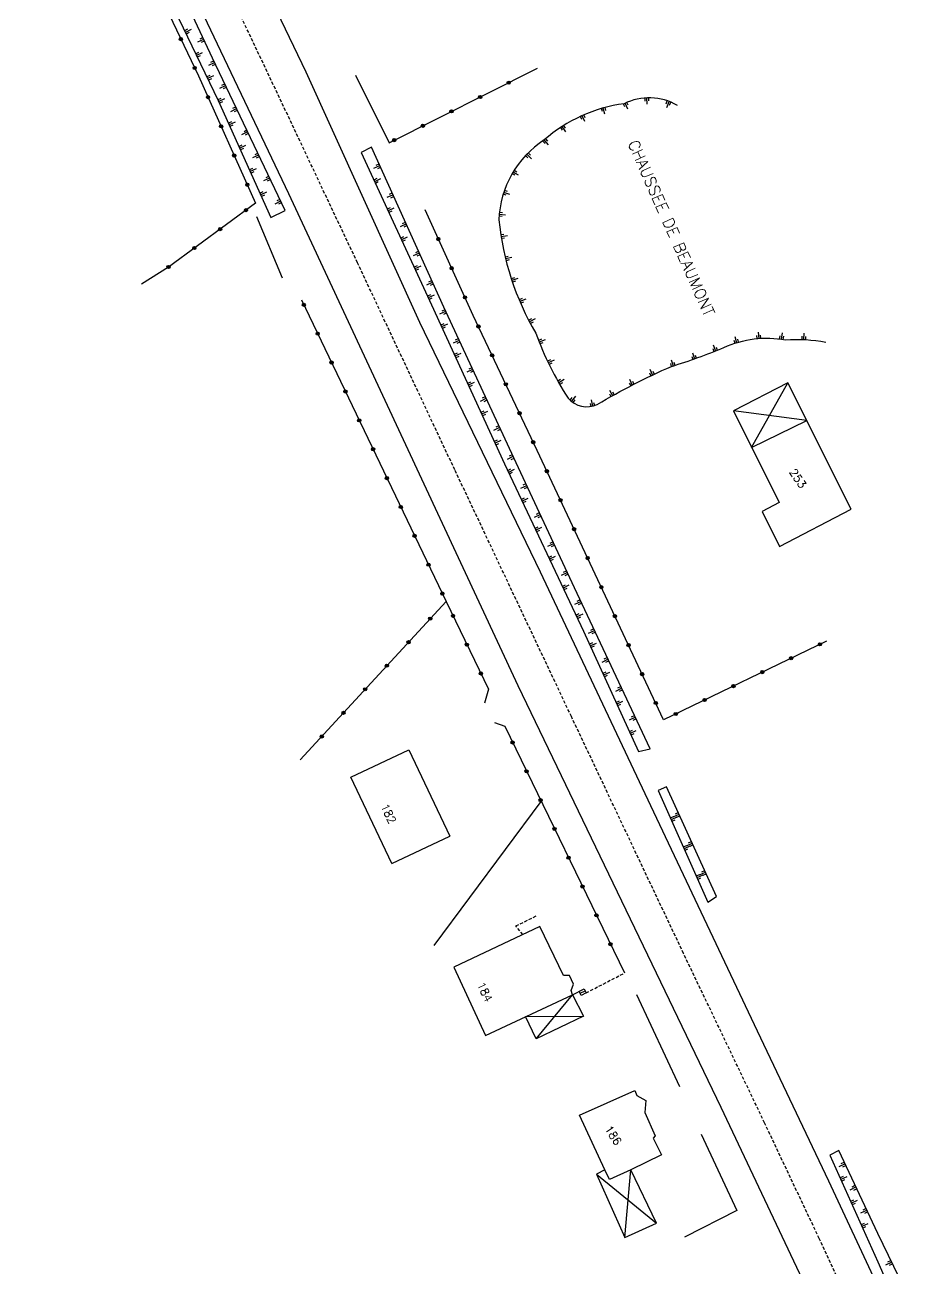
# Model space of a CAD drawing. Header units: millimetres. Extents: x 123000 to 124000, y 124000 to 125000.
# Drawn here: x 123366.8 to 123505.8, y 124506.6 to 124700.8 of the extents above; entities that cross this region are included whole.
import ezdxf
from ezdxf.enums import TextEntityAlignment as Align

# ---------------------------------------------------------------- set-up
doc = ezdxf.new("R2010")
doc.units = ezdxf.units.MM
doc.linetypes.add('DASHED', pattern=[0.75, 0.5, -0.25])
for name, color, linetype in [('w0001', 6, 'DASHED'), ('w0008', 7, 'CONTINUOUS'), ('w0100', 7, 'CONTINUOUS'), ('w0112', 1, 'DASHED'), ('W0211', 2, 'CONTINUOUS'), ('W0310', 3, 'CONTINUOUS'), ('w0322', 7, 'CONTINUOUS'), ('w0989', 7, 'CONTINUOUS'), ('w0991', 7, 'CONTINUOUS')]:
    doc.layers.add(name, color=color, linetype=linetype)
doc.styles.get("Standard").update_dxf_attribs({"font": 'romans.shx', "width": 0.85})

msp = doc.modelspace()

# ---------------------------------------------------------------- linework, layer by layer
at = {"layer": 'w0001'}
msp.add_lwpolyline([(123496.12, 124500), (123490.86, 124511.25), (123482.34, 124529.3), (123469.68, 124555.76), (123452.17, 124592.75), (123433.96, 124631.29), (123418.77, 124663.61), (123399.25, 124704.9), (123383.13, 124738.75), (123377.77, 124750)], dxfattribs=at)
at = {"layer": 'w0008'}
for points in [[(123490.53, 124500), (123475.56, 124531.73), (123443.88, 124597.56), (123408.04, 124674.36), (123372.01, 124750)], [(123383.54, 124750), (123410.68, 124693.44), (123428.46, 124654.35), (123447.27, 124615.35), (123464.53, 124578.85), (123481.17, 124543.7), (123492.3, 124520.27), (123500, 124503.79)]]:
    msp.add_lwpolyline(points, dxfattribs=at)
at = {"layer": 'w0100'}
for points in [[(123495.86, 124625.16), (123485.97, 124644.86), (123477.46, 124640.48), (123484.59, 124626.17), (123481.97, 124624.79), (123484.66, 124619.34), (123495.86, 124625.16)], [(123480.3, 124634.79), (123485.97, 124644.86)], [(123480.3, 124634.79), (123488.92, 124638.97), (123477.46, 124640.48)], [(123417.74, 124583.3), (123426.77, 124587.59)], [(123426.77, 124587.59), (123433.17, 124574.11)], [(123424.14, 124569.82), (123417.74, 124583.3)], [(123424.14, 124569.82), (123433.17, 124574.11)], [(123452.35, 124549.33), (123452.11, 124549.98), (123452.52, 124550.97), (123451.88, 124552.33), (123450.93, 124552.33), (123447.23, 124559.97), (123433.8, 124553.62), (123438.75, 124542.98), (123452.35, 124549.33), (123454.05, 124545.98), (123446.64, 124542.45), (123445.02, 124545.91), (123454.05, 124545.98)], [(123446.64, 124542.45), (123452.35, 124549.33), (123454.18, 124550.23), (123454.47, 124549.62), (123453.71, 124549.22), (123453.37, 124549.83)], [(123453.51, 124549.58), (123454.31, 124549.95)], [(123457.37, 124521.97), (123453.43, 124530.5), (123462.08, 124534.39), (123462.4, 124533.59), (123463.78, 124532.79), (123463.62, 124530.93), (123465.25, 124527.28), (123464.93, 124526.93), (123466.23, 124524.35), (123461.47, 124521.97)], [(123460.53, 124511.43), (123465.48, 124513.64), (123461.47, 124521.97), (123458.11, 124520.46), (123457.37, 124521.97), (123456.09, 124521.33), (123460.53, 124511.43), (123461.47, 124521.97)], [(123456.09, 124521.33), (123465.48, 124513.64)]]:
    msp.add_lwpolyline(points, dxfattribs=at)
at = {"layer": 'w0112'}
for points in [[(123444.59, 124558.72), (123443.51, 124560.06), (123446.86, 124561.73)], [(123454.47, 124549.62), (123460.45, 124552.72)]]:
    msp.add_lwpolyline(points, dxfattribs=at)
at = {"layer": 'W0211'}
for p, q in [((123392.23, 124700.07), (123391.77, 124699.85)), ((123392.8, 124700.02), (123391.9, 124699.59)), ((123392.48, 124699.55), (123392.03, 124699.33)), ((123393.85, 124698.09), (123394.76, 124698.52)), ((123394.18, 124698.57), (123394.63, 124698.78)), ((123394.43, 124698.04), (123394.88, 124698.26)), ((123393.96, 124696.47), (123393.51, 124696.25)), ((123394.54, 124696.42), (123393.63, 124695.99)), ((123394.21, 124695.95), (123393.76, 124695.73)), ((123395.55, 124694.47), (123396.46, 124694.9)), ((123395.88, 124694.95), (123396.33, 124695.16)), ((123396.13, 124694.43), (123396.58, 124694.64)), ((123395.69, 124692.87), (123395.24, 124692.65)), ((123396.27, 124692.82), (123395.37, 124692.39)), ((123395.95, 124692.35), (123395.49, 124692.13)), ((123397.28, 124690.87), (123398.18, 124691.3)), ((123397.6, 124691.34), (123398.06, 124691.56)), ((123397.85, 124690.82), (123398.3, 124691.04)), ((123397.44, 124689.26), (123396.98, 124689.05)), ((123398.01, 124689.2), (123397.1, 124688.79)), ((123397.67, 124688.73), (123397.22, 124688.53)), ((123461, 124687.62), (123460.57, 124688.53)), ((123461.05, 124688.2), (123460.83, 124688.65)), ((123463.69, 124688.86), (123463.67, 124689.36)), ((123464, 124688.37), (123463.96, 124689.37)), ((123464.27, 124688.89), (123464.25, 124689.38)), ((123466.96, 124688.45), (123467.14, 124688.92)), ((123467.06, 124687.88), (123467.41, 124688.82)), ((123467.5, 124688.25), (123467.68, 124688.72)), ((123399, 124687.26), (123399.9, 124687.69)), ((123399.33, 124687.74), (123399.78, 124687.95)), ((123399.58, 124687.22), (123400.03, 124687.43)), ((123454.25, 124685.67), (123453.84, 124686.58)), ((123454.31, 124686.24), (123454.1, 124686.7)), ((123457, 124687.22), (123456.87, 124687.7)), ((123457.41, 124686.81), (123457.14, 124687.78)), ((123457.56, 124687.37), (123457.42, 124687.85)), ((123460.53, 124687.95), (123460.31, 124688.4)), ((123399.08, 124685.61), (123398.62, 124685.41)), ((123399.65, 124685.56), (123398.74, 124685.15)), ((123399.32, 124685.09), (123398.86, 124684.88)), ((123450.78, 124684.33), (123450.51, 124684.75)), ((123451.29, 124684.07), (123450.75, 124684.91)), ((123451.26, 124684.64), (123450.99, 124685.06)), ((123453.78, 124686.01), (123453.58, 124686.46)), ((123400.72, 124683.66), (123401.63, 124684.09)), ((123401.05, 124684.13), (123401.5, 124684.35)), ((123401.3, 124683.61), (123401.75, 124683.83)), ((123448.6, 124682.04), (123447.94, 124682.79)), ((123448.49, 124682.61), (123448.16, 124682.98)), ((123400.72, 124681.97), (123400.27, 124681.77)), ((123401.3, 124681.91), (123400.38, 124681.5)), ((123400.96, 124681.45), (123400.5, 124681.24)), ((123402.77, 124680.53), (123403.22, 124680.74)), ((123445.78, 124680.43), (123445.43, 124680.78)), ((123448.05, 124682.23), (123447.72, 124682.6)), ((123402.45, 124680.05), (123403.35, 124680.48)), ((123403.02, 124680.01), (123403.47, 124680.22)), ((123421.34, 124678.39), (123422.25, 124678.81)), ((123421.68, 124678.86), (123422.13, 124679.07)), ((123445.38, 124680.01), (123445.02, 124680.36)), ((123445.94, 124679.87), (123445.22, 124680.57)), ((123402.36, 124678.33), (123401.91, 124678.12)), ((123402.94, 124678.27), (123402.03, 124677.86)), ((123402.6, 124677.8), (123402.15, 124677.6)), ((123404.17, 124676.45), (123405.07, 124676.88)), ((123404.5, 124676.92), (123404.95, 124677.14)), ((123421.92, 124678.34), (123422.37, 124678.54)), ((123443.36, 124677.29), (123442.93, 124677.54)), ((123443.93, 124677.27), (123443.08, 124677.79)), ((123443.66, 124677.78), (123443.23, 124678.04)), ((123404.74, 124676.4), (123405.2, 124676.62)), ((123421.78, 124676.75), (123421.32, 124676.54)), ((123422.35, 124676.7), (123421.44, 124676.28)), ((123422.02, 124676.23), (123421.57, 124676.02)), ((123404.01, 124674.69), (123403.55, 124674.48)), ((123404.58, 124674.63), (123403.67, 124674.22)), ((123404.24, 124674.16), (123403.79, 124673.96)), ((123405.89, 124672.84), (123406.79, 124673.27)), ((123406.22, 124673.32), (123406.67, 124673.53)), ((123406.47, 124672.8), (123406.92, 124673.01)), ((123423.4, 124673.84), (123424.31, 124674.25)), ((123423.74, 124674.31), (123424.19, 124674.52)), ((123423.98, 124673.78), (123424.43, 124673.99)), ((123442, 124674.17), (123441.52, 124674.33)), ((123442.56, 124674.29), (123441.61, 124674.6)), ((123442.18, 124674.72), (123441.7, 124674.88)), ((123423.87, 124672.22), (123423.42, 124672.01)), ((123424.45, 124672.16), (123423.54, 124671.74)), ((123424.11, 124671.69), (123423.66, 124671.48)), ((123441.9, 124671.07), (123440.9, 124671.16)), ((123441.43, 124671.41), (123440.93, 124671.45)), ((123425.46, 124669.29), (123426.37, 124669.7)), ((123425.8, 124669.76), (123426.25, 124669.96)), ((123426.04, 124669.23), (123426.49, 124669.44)), ((123441.38, 124670.83), (123440.88, 124670.88)), ((123425.97, 124667.68), (123425.51, 124667.47)), ((123426.54, 124667.63), (123425.63, 124667.21)), ((123426.21, 124667.16), (123425.76, 124666.95)), ((123441.64, 124668.04), (123441.15, 124667.96)), ((123442.18, 124667.83), (123441.2, 124667.67)), ((123441.73, 124667.47), (123441.24, 124667.39)), ((123427.86, 124665.21), (123428.31, 124665.41)), ((123427.52, 124664.74), (123428.43, 124665.15)), ((123428.1, 124664.68), (123428.55, 124664.89)), ((123442.31, 124664.62), (123441.83, 124664.5)), ((123442.87, 124664.46), (123441.9, 124664.22)), ((123442.45, 124664.06), (123441.96, 124663.94)), ((123428.06, 124663.14), (123427.61, 124662.93)), ((123428.64, 124663.09), (123427.73, 124662.67)), ((123428.3, 124662.62), (123427.85, 124662.41)), ((123429.58, 124660.18), (123430.49, 124660.6)), ((123429.92, 124660.65), (123430.37, 124660.86)), ((123430.16, 124660.13), (123430.61, 124660.33)), ((123443.26, 124661.28), (123442.78, 124661.12)), ((123443.82, 124661.16), (123442.87, 124660.85)), ((123443.44, 124660.73), (123442.96, 124660.57)), ((123430.16, 124658.61), (123429.7, 124658.4)), ((123430.73, 124658.56), (123429.82, 124658.14)), ((123430.4, 124658.08), (123429.94, 124657.87)), ((123444.47, 124658.02), (123444.01, 124657.82)), ((123445.04, 124657.95), (123444.12, 124657.56)), ((123444.7, 124657.49), (123444.24, 124657.29)), ((123431.65, 124655.63), (123432.56, 124656.05)), ((123431.98, 124656.1), (123432.44, 124656.31)), ((123432.23, 124655.57), (123432.68, 124655.79)), ((123432.24, 124654.07), (123431.79, 124653.86)), ((123432.82, 124654.01), (123431.91, 124653.6)), ((123432.48, 124653.54), (123432.03, 124653.33)), ((123445.94, 124654.87), (123445.5, 124654.64)), ((123446.52, 124654.85), (123445.64, 124654.38)), ((123446.21, 124654.36), (123445.77, 124654.13)), ((123434.09, 124651.57), (123434.54, 124651.78)), ((123447.51, 124651.67), (123447.04, 124651.49)), ((123477.66, 124652.09), (123477.96, 124651.13)), ((123478.09, 124651.69), (123478.23, 124651.22)), ((123481.08, 124652.27), (123481.12, 124651.77)), ((123481.32, 124652.79), (123481.41, 124651.79)), ((123481.65, 124652.32), (123481.69, 124651.82)), ((123484.7, 124652.23), (123484.63, 124651.73)), ((123485.05, 124652.68), (123484.91, 124651.69)), ((123485.27, 124652.15), (123485.2, 124651.65)), ((123488.16, 124652.15), (123488.13, 124651.65)), ((123488.47, 124652.63), (123488.42, 124651.63)), ((123488.73, 124652.12), (123488.71, 124651.62)), ((123433.76, 124651.1), (123434.67, 124651.52)), ((123434.33, 124651.04), (123434.79, 124651.26)), ((123448.08, 124651.59), (123447.15, 124651.22)), ((123447.72, 124651.13), (123447.26, 124650.95)), ((123474.23, 124650.21), (123474.41, 124649.75)), ((123474.32, 124650.78), (123474.68, 124649.85)), ((123474.77, 124650.42), (123474.95, 124649.96)), ((123477.53, 124651.52), (123477.68, 124651.05)), ((123434.32, 124649.52), (123433.87, 124649.32)), ((123434.9, 124649.47), (123433.99, 124649.05)), ((123434.57, 124649), (123434.11, 124648.79)), ((123448.88, 124648.47), (123448.43, 124648.26)), ((123449.46, 124648.43), (123448.55, 124648)), ((123449.13, 124647.95), (123448.68, 124647.74)), ((123467.62, 124647.91), (123467.77, 124647.43)), ((123467.75, 124648.48), (123468.05, 124647.52)), ((123468.18, 124648.08), (123468.32, 124647.61)), ((123470.95, 124649), (123471.11, 124648.53)), ((123471.06, 124649.57), (123471.39, 124648.62)), ((123471.49, 124649.19), (123471.66, 124648.72)), ((123435.87, 124646.57), (123436.77, 124646.99)), ((123436.2, 124647.04), (123436.65, 124647.25)), ((123436.44, 124646.51), (123436.89, 124646.73)), ((123464.36, 124646.42), (123464.57, 124645.97)), ((123464.41, 124646.99), (123464.84, 124646.09)), ((123464.88, 124646.67), (123465.1, 124646.21)), ((123436.41, 124644.98), (123435.95, 124644.77)), ((123436.98, 124644.93), (123436.07, 124644.51)), ((123436.65, 124644.46), (123436.19, 124644.25)), ((123450.48, 124645.38), (123450.05, 124645.13)), ((123451.06, 124645.38), (123450.19, 124644.88)), ((123450.77, 124644.88), (123450.33, 124644.63)), ((123461.2, 124644.84), (123461.43, 124644.4)), ((123461.22, 124645.42), (123461.68, 124644.53)), ((123461.71, 124645.11), (123461.94, 124644.66)), ((123437.97, 124642.03), (123438.88, 124642.46)), ((123438.31, 124642.51), (123438.76, 124642.72)), ((123438.55, 124641.98), (123439, 124642.2)), ((123452.25, 124642.56), (123451.94, 124642.17)), ((123452.79, 124642.77), (123452.16, 124641.99)), ((123452.7, 124642.2), (123452.39, 124641.81)), ((123455.24, 124642.22), (123455.48, 124641.24)), ((123458.09, 124643.16), (123458.33, 124642.72)), ((123458.1, 124643.74), (123458.58, 124642.87)), ((123458.59, 124643.44), (123458.84, 124643.01)), ((123438.49, 124640.44), (123438.03, 124640.23)), ((123439.06, 124640.39), (123438.15, 124639.97)), ((123455.08, 124641.66), (123455.19, 124641.18)), ((123455.64, 124641.8), (123455.76, 124641.31)), ((123438.73, 124639.92), (123438.27, 124639.71)), ((123440.41, 124637.98), (123440.87, 124638.19)), ((123440.08, 124637.5), (123440.99, 124637.93)), ((123440.66, 124637.45), (123441.11, 124637.66)), ((123440.57, 124635.9), (123440.11, 124635.69)), ((123441.14, 124635.84), (123440.24, 124635.43)), ((123440.81, 124635.37), (123440.36, 124635.16)), ((123442.19, 124632.97), (123443.09, 124633.4)), ((123442.52, 124633.45), (123442.97, 124633.66)), ((123442.76, 124632.92), (123443.22, 124633.13)), ((123442.66, 124631.37), (123442.21, 124631.15)), ((123443.24, 124631.32), (123442.33, 124630.89)), ((123442.91, 124630.85), (123442.46, 124630.63)), ((123444.29, 124628.44), (123445.2, 124628.86)), ((123444.62, 124628.92), (123445.08, 124629.13)), ((123444.87, 124628.39), (123445.32, 124628.6)), ((123444.8, 124626.85), (123444.35, 124626.64)), ((123445.38, 124626.8), (123444.47, 124626.38)), ((123445.05, 124626.33), (123444.6, 124626.12)), ((123446.73, 124624.38), (123447.18, 124624.6)), ((123446.4, 124623.91), (123447.3, 124624.33)), ((123446.97, 124623.86), (123447.43, 124624.07)), ((123446.94, 124622.34), (123446.49, 124622.12)), ((123447.51, 124622.29), (123446.61, 124621.86)), ((123447.19, 124621.81), (123446.73, 124621.6)), ((123448.5, 124619.38), (123449.41, 124619.8)), ((123448.83, 124619.85), (123449.29, 124620.06)), ((123449.08, 124619.33), (123449.53, 124619.54)), ((123449.08, 124617.82), (123448.62, 124617.61)), ((123449.65, 124617.77), (123448.75, 124617.35)), ((123449.32, 124617.3), (123448.87, 124617.08)), ((123450.61, 124614.85), (123451.51, 124615.27)), ((123450.94, 124615.32), (123451.39, 124615.53)), ((123451.18, 124614.8), (123451.63, 124615.01)), ((123451.21, 124613.3), (123450.76, 124613.09)), ((123451.79, 124613.26), (123450.89, 124612.83)), ((123451.46, 124612.78), (123451.01, 124612.57)), ((123453.05, 124610.79), (123453.5, 124611)), ((123452.72, 124610.32), (123453.63, 124610.74)), ((123453.3, 124610.27), (123453.75, 124610.48)), ((123453.35, 124608.79), (123452.9, 124608.57)), ((123453.93, 124608.74), (123453.02, 124608.31)), ((123453.6, 124608.27), (123453.15, 124608.05)), ((123454.85, 124605.8), (123455.75, 124606.22)), ((123455.18, 124606.27), (123455.63, 124606.48)), ((123455.42, 124605.75), (123455.88, 124605.96)), ((123455.46, 124604.25), (123455.01, 124604.04)), ((123456.04, 124604.19), (123455.13, 124603.78)), ((123455.7, 124603.73), (123455.25, 124603.52)), ((123456.97, 124601.27), (123457.88, 124601.7)), ((123457.3, 124601.75), (123457.76, 124601.96)), ((123457.55, 124601.23), (123458, 124601.44)), ((123457.53, 124599.7), (123457.07, 124599.5)), ((123458.1, 124599.65), (123457.19, 124599.23)), ((123457.77, 124599.18), (123457.31, 124598.97)), ((123459.43, 124597.23), (123459.88, 124597.44)), ((123459.1, 124596.75), (123460, 124597.18)), ((123459.67, 124596.7), (123460.13, 124596.92)), ((123459.6, 124595.15), (123459.14, 124594.95)), ((123460.17, 124595.1), (123459.26, 124594.68)), ((123459.83, 124594.63), (123459.38, 124594.42)), ((123461.22, 124592.23), (123462.13, 124592.66)), ((123461.55, 124592.7), (123462.01, 124592.92)), ((123461.8, 124592.18), (123462.25, 124592.39)), ((123461.66, 124590.6), (123461.21, 124590.4)), ((123462.24, 124590.55), (123461.33, 124590.13)), ((123461.9, 124590.08), (123461.45, 124589.87)), ((123468.06, 124577.12), (123467.61, 124576.92)), ((123468.64, 124577.06), (123467.73, 124576.66)), ((123468.3, 124576.6), (123467.84, 124576.39)), ((123468.06, 124577.09), (123468.97, 124577.5)), ((123468.4, 124577.56), (123468.85, 124577.77)), ((123468.64, 124577.03), (123469.09, 124577.24)), ((123470.09, 124572.58), (123469.63, 124572.38)), ((123470.66, 124572.52), (123469.75, 124572.11)), ((123470.32, 124572.05), (123469.87, 124571.85)), ((123470.12, 124572.56), (123471.03, 124572.98)), ((123470.46, 124573.03), (123470.92, 124573.24)), ((123470.7, 124572.51), (123471.15, 124572.72)), ((123472.19, 124568.04), (123473.1, 124568.45)), ((123472.52, 124568.51), (123472.98, 124568.71)), ((123472.76, 124567.98), (123473.22, 124568.19)), ((123472.11, 124568.04), (123471.66, 124567.83)), ((123472.69, 124567.98), (123471.77, 124567.57)), ((123472.35, 124567.51), (123471.89, 124567.31)), ((123493.97, 124522.51), (123494.87, 124522.94)), ((123494.3, 124522.98), (123494.75, 124523.2)), ((123494.54, 124522.46), (123495, 124522.67)), ((123494.59, 124520.93), (123494.13, 124520.72)), ((123495.16, 124520.87), (123494.25, 124520.46)), ((123494.82, 124520.4), (123494.37, 124520.2)), ((123495.67, 124518.88), (123496.58, 124519.31)), ((123496, 124519.35), (123496.46, 124519.57)), ((123496.25, 124518.83), (123496.7, 124519.04)), ((123496.23, 124517.27), (123495.77, 124517.06)), ((123496.8, 124517.21), (123495.89, 124516.8)), ((123496.46, 124516.74), (123496.01, 124516.54)), ((123497.71, 124515.72), (123498.16, 124515.94)), ((123497.38, 124515.25), (123498.29, 124515.67)), ((123497.96, 124515.2), (123498.41, 124515.41)), ((123497.87, 124513.61), (123497.41, 124513.4)), ((123498.45, 124513.55), (123497.53, 124513.14)), ((123498.11, 124513.08), (123497.65, 124512.88)), ((123501.27, 124507.13), (123502.17, 124507.56)), ((123501.59, 124507.61), (123502.04, 124507.82)), ((123501.84, 124507.09), (123502.29, 124507.3))]:
    msp.add_line(p, q, dxfattribs=at)
for points in [[(123367.65, 124750), (123385.34, 124713.2), (123397.01, 124688.98), (123405.25, 124670.71), (123407.5, 124671.79), (123396.14, 124695.56), (123386.43, 124716.28), (123369.96, 124750)], [(123464.45, 124587.71), (123452.63, 124612.86), (123443.56, 124632.4), (123432.25, 124656.7), (123420.95, 124681.68), (123419.34, 124680.84), (123430.32, 124657.06), (123441.7, 124632.23), (123454.08, 124606.09), (123462.62, 124587.3), (123464.45, 124587.71)], [(123465.7, 124581.2), (123473.46, 124563.79), (123474.84, 124564.64), (123467.01, 124581.81), (123465.7, 124581.2)], [(123500, 124512.03), (123493.91, 124524.99), (123492.53, 124524.3), (123500, 124507.64)], [(123505.84, 124500), (123500, 124512.03)], [(123500, 124507.64), (123503.35, 124500)]]:
    msp.add_lwpolyline(points, dxfattribs=at)
msp.add_lwpolyline([(123468.72, 124688.19, 0.25441), (123460.4, 124688.44, 0.148381), (123447.93, 124682.79, 0.245332), (123440.85, 124670.33, 0.109202), (123446.63, 124652.61, 0.058336), (123451.64, 124642.5, 0.340262), (123456.21, 124641.5, -0.030028), (123467.79, 124647.44, 0.023775), (123475.98, 124650.38, -0.154071), (123485.59, 124651.58, -0.069659), (123491.91, 124651.21, 0.535454)], format="xyb", dxfattribs=at)
at = {"layer": 'W0310'}
for points in [[(123418.44, 124692.93), (123423.7, 124682.36)], [(123403.02, 124670.82), (123407.01, 124661.24)], [(123430.72, 124556.99), (123447.46, 124579.49)], [(123462.31, 124549.34), (123469.06, 124534.98)], [(123472.44, 124527.58), (123477.99, 124515.62), (123469.82, 124511.48)]]:
    msp.add_lwpolyline(points, dxfattribs=at)
at = {"layer": 'w0322'}
for points in [[(123366.83, 124750), (123369.01, 124745.52), (123371.23, 124740.86), (123377.38, 124727.47), (123393.94, 124692.78), (123402.86, 124672.92), (123389.24, 124662.94), (123385.03, 124660.3)], [(123423.7, 124682.36), (123446.85, 124693.99)], [(123491.98, 124604.52), (123466.56, 124592.25), (123446.83, 124634.28), (123436.85, 124655.37), (123429.33, 124671.86)], [(123410.01, 124657.85), (123432.59, 124610.73), (123409.81, 124585.98)], [(123432.59, 124610.73), (123439.22, 124597.02), (123438.59, 124594.85)], [(123440.14, 124591.83), (123441.76, 124591.24), (123460.45, 124552.72)]]:
    msp.add_lwpolyline(points, dxfattribs=at)
for centre, radius in [((123391.19, 124698.54), 0.25), ((123391.19, 124698.54), 0.15), ((123393.35, 124694.03), 0.25), ((123393.35, 124694.03), 0.15), ((123442.38, 124691.74), 0.25), ((123442.38, 124691.74), 0.15), ((123395.42, 124689.48), 0.25), ((123395.42, 124689.48), 0.15), ((123437.91, 124689.5), 0.25), ((123437.91, 124689.5), 0.15), ((123433.44, 124687.26), 0.25), ((123433.44, 124687.26), 0.15), ((123397.47, 124684.92), 0.25), ((123397.47, 124684.92), 0.15), ((123428.98, 124685.01), 0.25), ((123428.98, 124685.01), 0.15), ((123424.51, 124682.77), 0.25), ((123424.51, 124682.77), 0.15), ((123399.52, 124680.36), 0.25), ((123399.52, 124680.36), 0.15), ((123401.57, 124675.8), 0.25), ((123401.57, 124675.8), 0.15), ((123401.37, 124671.83), 0.25), ((123401.37, 124671.83), 0.15), ((123397.33, 124668.87), 0.25), ((123397.33, 124668.87), 0.15), ((123431.4, 124667.31), 0.25), ((123431.4, 124667.31), 0.15), ((123393.3, 124665.92), 0.25), ((123393.3, 124665.92), 0.15), ((123389.27, 124662.96), 0.25), ((123389.27, 124662.96), 0.15), ((123433.48, 124662.76), 0.25), ((123433.48, 124662.76), 0.15), ((123435.55, 124658.21), 0.25), ((123435.55, 124658.21), 0.15), ((123410.39, 124657.05), 0.25), ((123410.39, 124657.05), 0.15), ((123437.65, 124653.68), 0.25), ((123437.65, 124653.68), 0.15), ((123412.56, 124652.54), 0.25), ((123412.56, 124652.54), 0.15), ((123414.72, 124648.03), 0.25), ((123414.72, 124648.03), 0.15), ((123439.79, 124649.16), 0.25), ((123439.79, 124649.16), 0.15), ((123441.93, 124644.64), 0.25), ((123441.93, 124644.64), 0.15), ((123416.88, 124643.52), 0.25), ((123416.88, 124643.52), 0.15), ((123444.07, 124640.12), 0.25), ((123444.07, 124640.12), 0.15), ((123419.04, 124639.01), 0.25), ((123419.04, 124639.01), 0.15), ((123421.2, 124634.5), 0.25), ((123421.2, 124634.5), 0.15), ((123446.21, 124635.6), 0.25), ((123446.21, 124635.6), 0.15), ((123423.36, 124629.99), 0.25), ((123448.34, 124631.07), 0.25), ((123448.34, 124631.07), 0.15), ((123423.36, 124629.99), 0.15), ((123450.46, 124626.55), 0.25), ((123450.46, 124626.55), 0.15), ((123425.52, 124625.48), 0.25), ((123425.52, 124625.48), 0.15), ((123427.68, 124620.98), 0.25), ((123427.68, 124620.98), 0.15), ((123452.59, 124622.02), 0.25), ((123452.59, 124622.02), 0.15), ((123429.85, 124616.47), 0.25), ((123454.71, 124617.5), 0.25), ((123454.71, 124617.5), 0.15), ((123429.85, 124616.47), 0.15), ((123456.84, 124612.97), 0.25), ((123456.84, 124612.97), 0.15), ((123432.01, 124611.96), 0.25), ((123432.01, 124611.96), 0.15), ((123430.13, 124608.05), 0.25), ((123430.13, 124608.05), 0.15), ((123433.68, 124608.49), 0.25), ((123433.68, 124608.49), 0.15), ((123458.96, 124608.44), 0.25), ((123458.96, 124608.44), 0.15), ((123426.74, 124604.37), 0.25), ((123426.74, 124604.37), 0.15), ((123435.85, 124603.99), 0.25), ((123435.85, 124603.99), 0.15), ((123461.09, 124603.92), 0.25), ((123461.09, 124603.92), 0.15), ((123490.98, 124604.04), 0.25), ((123490.98, 124604.04), 0.15), ((123486.48, 124601.87), 0.25), ((123486.48, 124601.87), 0.15), ((123423.36, 124600.7), 0.25), ((123423.36, 124600.7), 0.15), ((123438.03, 124599.49), 0.25), ((123438.03, 124599.49), 0.15), ((123463.21, 124599.39), 0.25), ((123463.21, 124599.39), 0.15), ((123481.97, 124599.7), 0.25), ((123481.97, 124599.7), 0.15), ((123419.97, 124597.02), 0.25), ((123477.47, 124597.52), 0.25), ((123477.47, 124597.52), 0.15), ((123419.97, 124597.02), 0.15), ((123472.97, 124595.35), 0.25), ((123472.97, 124595.35), 0.15), ((123416.58, 124593.34), 0.25), ((123416.58, 124593.34), 0.15), ((123465.34, 124594.87), 0.25), ((123465.34, 124594.87), 0.15), ((123468.47, 124593.17), 0.25), ((123468.47, 124593.17), 0.15), ((123413.2, 124589.66), 0.25), ((123413.2, 124589.66), 0.15), ((123442.98, 124588.71), 0.25), ((123442.98, 124588.71), 0.15), ((123445.17, 124584.21), 0.25), ((123445.17, 124584.21), 0.15), ((123447.35, 124579.71), 0.25), ((123447.35, 124579.71), 0.15), ((123449.53, 124575.21), 0.25), ((123449.53, 124575.21), 0.15), ((123451.72, 124570.72), 0.25), ((123451.72, 124570.72), 0.15), ((123453.9, 124566.22), 0.25), ((123453.9, 124566.22), 0.15), ((123456.08, 124561.72), 0.25), ((123456.08, 124561.72), 0.15), ((123458.26, 124557.22), 0.25), ((123458.26, 124557.22), 0.15)]:
    msp.add_circle(centre, radius, dxfattribs=at)

# ---------------------------------------------------------------- texts
at = {"layer": 'w0989'}
msp.add_text('CHAUSSEE DE BEAUMONT', height=1.75, rotation=293.919, dxfattribs=at).set_placement((123467.76, 124669.03), align=Align.MIDDLE)
at = {"layer": 'w0991'}
for s, rotation, p in [('253', 303.9888, (123487.54, 124629.95)), ('182', 295.3923, (123423.62, 124577.6)), ('184', 295.8696, (123438.65, 124549.76)), ('186', 302.3047, (123458.71, 124527.38))]:
    msp.add_text(s, height=1.25, rotation=rotation, dxfattribs=at).set_placement(p, align=Align.MIDDLE)

doc.saveas('drawing.dxf')
